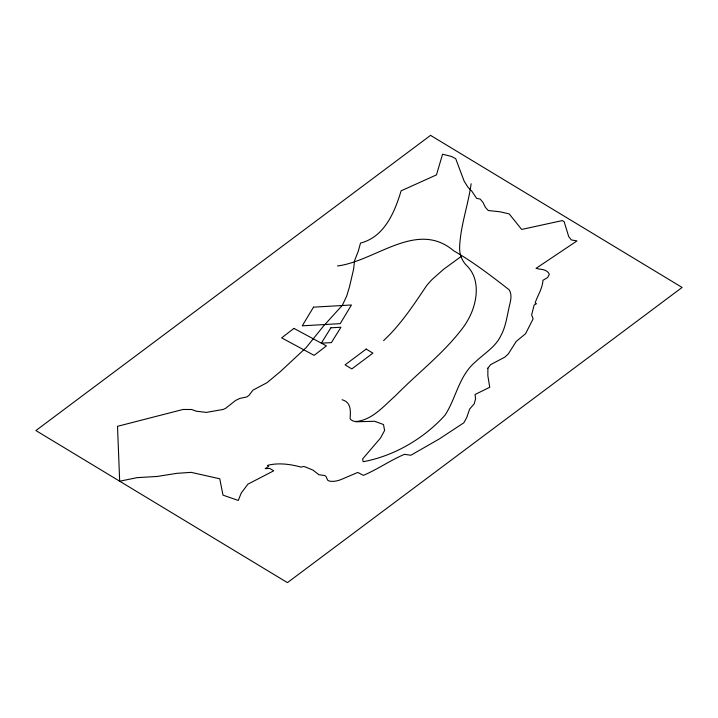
<?xml version="1.0" encoding="UTF-8"?>
<svg xmlns="http://www.w3.org/2000/svg" width="718" height="718" viewBox="0 0 718 718"><rect width="100%" height="100%" fill="white"/><g stroke="black" fill="none" stroke-linecap="round" stroke-linejoin="round"><path stroke-width="1.08" d="M471.116 183.736C468.235 205.222 460.319 225.946 459.61 247.719C459.484 254.45 462.024 261.101 466.88 265.768C479.839 278.422 477.658 299.406 470.685 314.574A95.611 49.389 -27.6 0 1 464.277 325.891C444.927 352.475 418.262 372.427 395.412 395.815C383.888 405.885 372.651 419.671 356.514 421.484A15.814 8.167 -27.6 0 1 352.798 420.874L350.887 419.698A12.852 6.641 -27.6 0 1 350.106 418.504C350.644 411.181 351.273 402.062 342.082 399.755M383.609 340.619C400.716 324.644 413.595 305.06 426.528 285.764A64.835 33.495 -27.6 0 1 432.164 279.437L443.428 269.412L460.965 256.613M337.478 265.974C375.819 261.11 416.907 219.52 453.704 250.815C473.297 262.052 491.327 275.918 509.08 289.731C512.966 295.592 509.843 302.915 508.685 309.117C506.782 318.092 505.382 327.372 500.94 335.539C495.617 346.974 484.345 353.373 475.576 361.764C458.937 375.667 456.235 397.96 445.016 415.201C423.88 438.599 394.128 456.02 363.137 461.719L362.635 458.937L380.549 437.98L384.597 430.468L383.493 424.535L374.697 421.269L355.715 421.789M487.881 368.163L487.863 375.774L489.721 387.298L475.038 394.496L475.576 398.894L474.203 403.821L469.644 409.089L466.745 417.544L463.837 422.794L439.165 439.021L410.867 455.248L404.467 454.332C390.233 460.346 377.56 469.375 363.371 475.37L357.77 472.426L342.854 478.798A17.097 8.831 -27.6 0 1 329.149 481.015L327.731 480.27L325.981 476.438L324.805 475.522L318.927 474.76L313.03 470.119L305.267 466.915L303.49 466.467L301.147 467.131C290.494 464.178 278.126 462.491 267.41 465.426L268.649 466.296L265.22 468.657L269.681 468.378L273.72 470.802L247.889 484.174L241.23 493.078L238.268 500.446L223.002 495.151L219.753 478.78L191.159 472.354L177.014 473.315L157.215 476.447L137.093 477.65L119.682 481.213L117.51 426.321L183.045 409.466L191.643 409.502L196.526 411.252L206.398 412.392L223.181 409.448L225.614 408.327L235.576 400.456L239.884 398.409L246.866 396.937L248.966 395.376L252.88 390.188L267.06 382.667L280.702 371.305L306.236 347.53L323.504 326.062L342.423 305.213L346.722 295.96L349.469 286.949L353.588 269.232L354.566 260.733L358.39 250.869L360.499 243.079C384.471 236.949 394.64 212.286 401.12 190.826L436.472 174.887L442.557 154.208L451.442 156.434L455.715 158.669L464.142 181.151L467.885 187.12L471.905 191.302L476.599 198.321L480.243 199.119L482.972 202.395L485.449 207.457L488.267 210.527L500.24 211.81L509.197 213.919L521.663 229.446L562.284 220.579L564.16 221.718L568.71 236.599L571.34 239.929L576.985 240.916L536.014 268.379L539.667 269.151A24.672 12.744 -27.6 0 1 549.324 274.33L547.628 277.552L542.961 280.298C542.449 288.744 537.629 295.358 535.125 302.996L536.472 303.741L534.129 305.042L531.643 314.888L533.124 318.864L525.549 333.726L516.206 341.454L508.353 353.857L504.907 357.097L490.627 364.636L487.881 368.163M313.497 307.169L302.251 325.828L340.206 323.639L351.452 304.979L313.497 307.169M330.89 327.785L321.323 343.15L331.375 342.63L340.942 327.255L330.89 327.785M293.94 328.395L281.662 337.882L314.125 355.365L326.412 345.888L293.94 328.395M430.558 135.37L35.9 430.558L287.442 582.63L682.1 287.442L430.558 135.37M366.189 349.074L345.08 364.861L351.811 368.926L372.92 353.139L366.189 349.074"/></g></svg>
